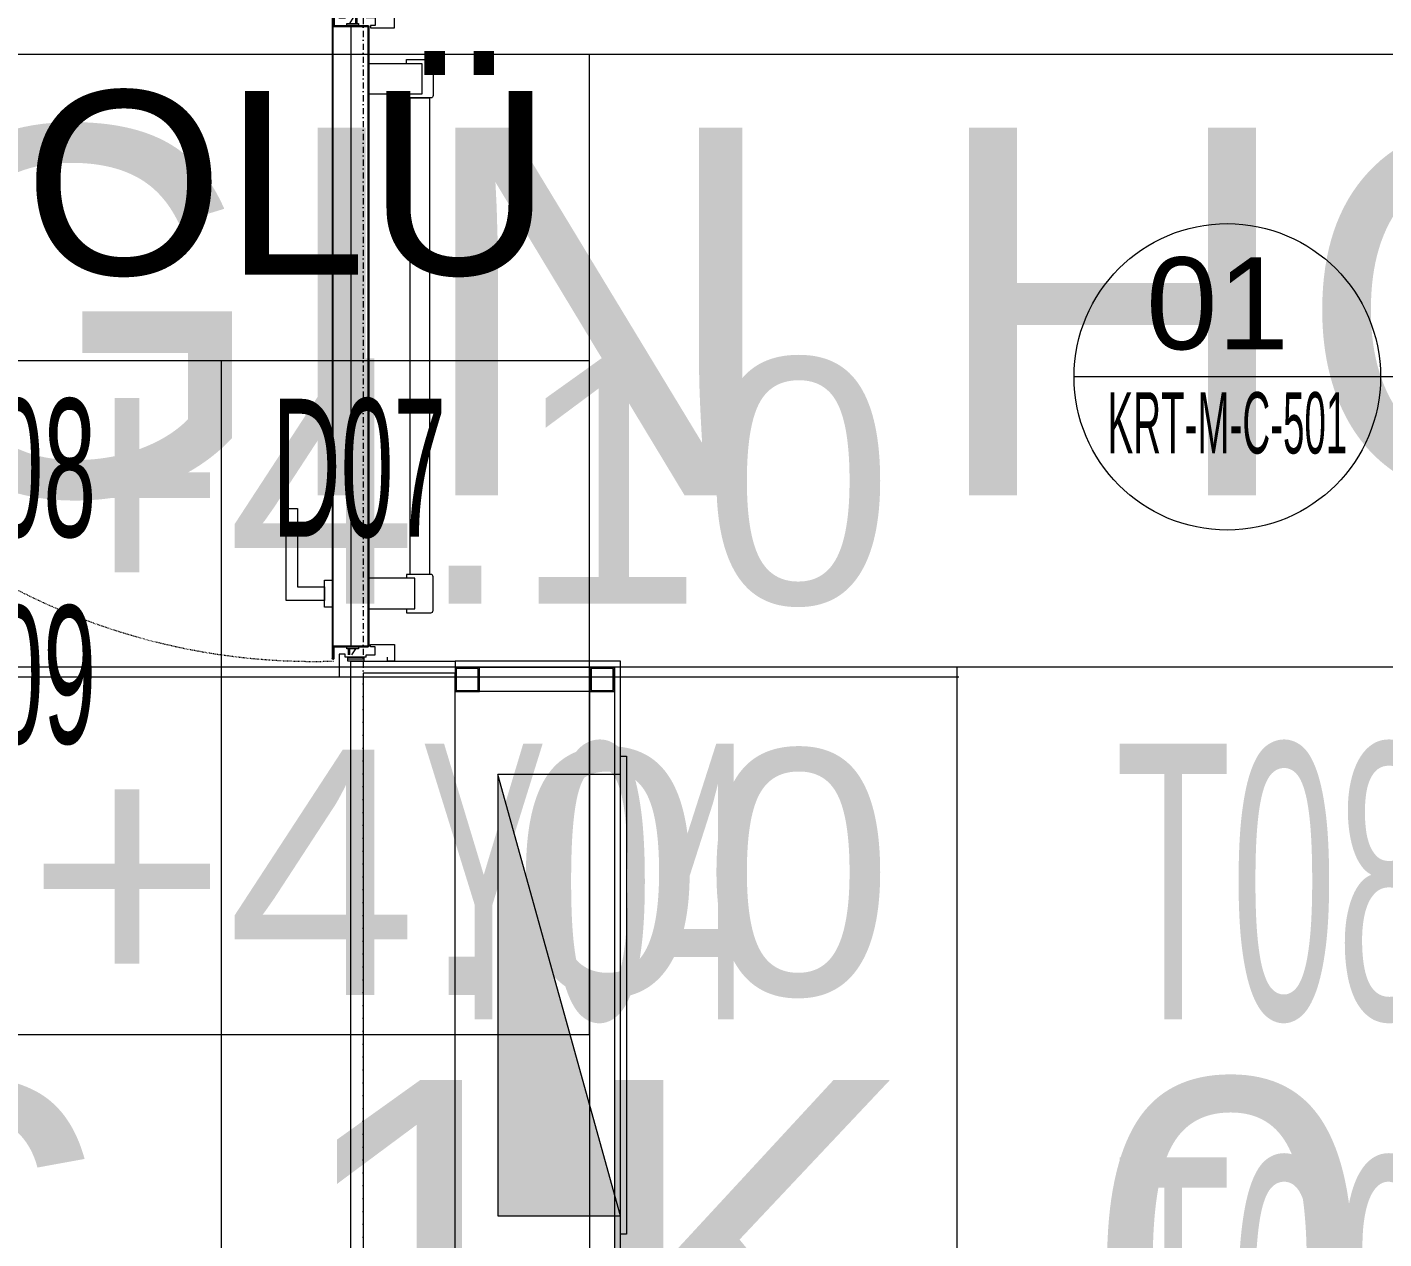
# Model space of a CAD drawing. Extents: x -9058 to 11890, y 0 to 6516.
# Drawn here: x 9060.3 to 9281.6, y 3523.6 to 3721.3 of the extents above; entities that cross this region are included whole.
import ezdxf
from ezdxf.enums import TextEntityAlignment as Align

# ---------------------------------------------------------------- set-up
doc = ezdxf.new("R2010")
doc.units = 0
doc.header["$MEASUREMENT"] = 0
for name, pattern in [('DASHDOT', [1, 0.5, -0.25, 0, -0.25]), ('DOT2', [0.125, 0, -0.125]), ('HIDDEN', [0.375, 0.25, -0.125])]:
    doc.linetypes.add(name, pattern=pattern)
doc.layers.get('0').update_dxf_attribs({"color": 9, "lineweight": 9})
for name, color, linetype, lineweight in [('00', 9, 'Continuous', 9), ('06D', 9, 'Continuous', 9), ('09', 9, 'Continuous', 9), ('10', 9, 'Continuous', 9), ('11', 9, 'Continuous', 9), ('14', 9, 'Continuous', 9), ('20', 9, 'DOT2', 9), ('21', 9, 'Continuous', 9), ('21 @ 20', 9, 'Continuous', 9), ('21_mahal200', 9, 'Continuous', 9), ('21_mahal200 @ 10 (1)', 9, 'Continuous', 9), ('21_mahal200 @ 10 (2)', 9, 'Continuous', 9), ('21_mahal200 @ 20', 9, 'Continuous', 9), ('24', 9, 'DASHDOT', 9), ('32-ekipman', 8, 'Continuous', 9), ('33', 9, 'BATTING', 9), ('40A', 9, 'Continuous', 9)]:
    doc.layers.add(name, color=color, linetype=linetype, lineweight=lineweight)
doc.styles.add('Arial', font='arial.ttf', dxfattribs={"height": 2.5})
doc.styles.add('MuuM_TEXT-STANDART', font='ARIALN.TTF')
doc.linetypes.add('BATTING', pattern='A,0.0001,-0.1,[134,ltypeshp.shx,S=0.1,R=0,X=-0.1,Y=0],-0.2,[134,ltypeshp.shx,S=0.1,R=180,X=0.1,Y=0],-0.1', length=0.4001)

# ---------------------------------------------------------------- blocks, each defined once
blk = doc.blocks.new('p-mek')
at = {"color": 6}
blk.add_lwpolyline([(210.29, -281.08, -0.000027), (210.29, -1029.08, 0.400031)], format="xyb", dxfattribs=at)
blk = doc.blocks.new('0a_roomno2')
blk.add_lwpolyline([(30, -16), (0, -16), (0, 0), (30, 0)], close=True)
for points in [[(0, 0), (30, 0)], [(0, -5), (30, -5)], [(12, -5), (12, -16)], [(18, -5), (18, -16)], [(24, -5), (24, -16)]]:
    blk.add_lwpolyline(points)
at = {"layer": '40A'}
blk.add_lwpolyline([(0, 0), (30, 0)], dxfattribs=at)
at = {"style": 'Arial'}
blk.add_attdef('ODANO', (0, 1.505), '', height=3, dxfattribs=at)
blk.add_attdef('MEKANADI', text='', height=3, dxfattribs=at).set_placement((0.525, -4.75), align=Align.BOTTOM_LEFT)
at = {"style": 'MuuM_TEXT-STANDART', "width": 0.6}
for tag, p in [('YER01', (15, -7)), ('TAVAN01', (20.625, -7)), ('DUVAR01', (26.25, -7)), ('YER02', (15, -10.375)), ('TAVAN02', (20.625, -10.375)), ('DUVAR02', (26.25, -10.375)), ('YER03', (15, -13.75)), ('TAVAN03', (20.625, -13.75)), ('DUVAR03', (26.25, -13.75))]:
    blk.add_attdef(tag, text='', height=2.25, dxfattribs=at).set_placement(p, align=Align.MIDDLE_CENTER)
at = {"style": 'MuuM_TEXT-STANDART'}
blk.add_attdef('M2', text='', height=2.25, dxfattribs=at).set_placement((1.323, -7.805), align=Align.MIDDLE_LEFT)
at = {"style": 'MuuM_TEXT-STANDART', "width": 0.6}
blk.add_attdef('TEMIZTAVANYUKSEKLIGI', text='', height=2.25, dxfattribs=at).set_placement((2.7, -13.162), align=Align.MIDDLE_LEFT)
blk = doc.blocks.new('*U1274')
at = {"layer": '21_mahal200 @ 10 (1)'}
ref = blk.add_blockref('0a_roomno2', (8851.93, 3716.9), dxfattribs=dict(at, xscale=10, yscale=10, zscale=10))
ref.add_attrib('MEKANADI', 'YANGIN HOLÜ', dxfattribs={"layer": '0', "height": 30, "style": 'Arial'}).set_placement((8857.18, 3671.9), align=Align.BOTTOM_LEFT)
ref.add_attrib('TAVAN01', 'T08', dxfattribs={"layer": '0', "height": 22.5, "style": 'MuuM_TEXT-STANDART', "width": 0.6}).set_placement((9058.18, 3649.4), align=Align.MIDDLE_CENTER)
ref.add_attrib('DUVAR01', 'D07', dxfattribs={"layer": '0', "height": 22.5, "style": 'MuuM_TEXT-STANDART', "width": 0.6}).set_placement((9114.43, 3649.4), align=Align.MIDDLE_CENTER)
ref.add_attrib('TAVAN02', 'T09', dxfattribs={"layer": '0', "height": 22.5, "style": 'MuuM_TEXT-STANDART', "width": 0.6}).set_placement((9058.18, 3615.65), align=Align.MIDDLE_CENTER)
at = {"layer": '21_mahal200 @ 10 (2)'}
ref = blk.add_blockref('0a_roomno2', (8851.93, 3716.9), dxfattribs=dict(at, xscale=10, yscale=10, zscale=10))
ref.add_attrib('MEKANADI', 'YANGIN HOLÜ', dxfattribs={"layer": '0', "height": 30, "style": 'Arial'}).set_placement((8857.18, 3671.9), align=Align.BOTTOM_LEFT)
ref.add_attrib('TAVAN01', 'T08', dxfattribs={"layer": '0', "height": 22.5, "style": 'MuuM_TEXT-STANDART', "width": 0.6}).set_placement((9058.18, 3649.4), align=Align.MIDDLE_CENTER)
ref.add_attrib('DUVAR01', 'D07', dxfattribs={"layer": '0', "height": 22.5, "style": 'MuuM_TEXT-STANDART', "width": 0.6}).set_placement((9114.43, 3649.4), align=Align.MIDDLE_CENTER)
ref.add_attrib('TAVAN02', 'T09', dxfattribs={"layer": '0', "height": 22.5, "style": 'MuuM_TEXT-STANDART', "width": 0.6}).set_placement((9058.18, 3615.65), align=Align.MIDDLE_CENTER)
at = {"layer": '21_mahal200 @ 20'}
ref = blk.add_blockref('0a_roomno2', (8851.93, 3716.9), dxfattribs=dict(at, xscale=20, yscale=20, zscale=20))
ref.add_attrib('MEKANADI', 'YANGIN HOLÜ', dxfattribs={"layer": '0', "height": 60, "style": 'Arial'}).set_placement((8862.43, 3626.9), align=Align.BOTTOM_LEFT)
ref.add_attrib('YER01', 'Y04', dxfattribs={"layer": '0', "height": 45, "style": 'MuuM_TEXT-STANDART', "width": 0.6}).set_placement((9151.93, 3581.9), align=Align.MIDDLE_CENTER)
ref.add_attrib('TAVAN01', 'T08', dxfattribs={"layer": '0', "height": 45, "style": 'MuuM_TEXT-STANDART', "width": 0.6}).set_placement((9264.43, 3581.9), align=Align.MIDDLE_CENTER)
ref.add_attrib('TAVAN02', 'T09', dxfattribs={"layer": '0', "height": 45, "style": 'MuuM_TEXT-STANDART', "width": 0.6}).set_placement((9264.43, 3514.4), align=Align.MIDDLE_CENTER)
blk = doc.blocks.new('p-yn_sackasa')
at = {"layer": '10'}
for points in [[(0.6, 3), (1, 3), (1, 4.5), (2.3, 4.5), (2.3, 3.7), (2.7, 3.7), (2.7, 7.6), (0, 7.6), (0, 6.5), (0.6, 6.5)], [(0.6, 3), (0.6, -0.4), (1.1, -0.4), (1.1, -1.4), (-2.6, -1.4), (-2.6, 0.5), (-2, 0.5)], [(0, 0), (0.6, 0), (0.6, 2.6), (0, 2.6), (0, 0)], [(0.3, 2.6), (0.3, 0)]]:
    blk.add_lwpolyline(points, dxfattribs=at)
blk = doc.blocks.new('K-YN-015')
at = {"layer": '06D'}
for points in [[(22.5, 9.56), (21.87, 9.56), (21.87, 13.56, -0.414214), (22.25, 13.93), (27.75, 13.93, -0.414214), (28.12, 13.56), (28.12, 9.56), (27.5, 9.56)], [(111.5, 9.56), (112.12, 9.56), (112.12, 13.56, 0.414214), (111.75, 13.93), (106.25, 13.93, 0.414214), (105.87, 13.56), (105.87, 9.56), (106.5, 9.56)]]:
    blk.add_lwpolyline(points, format="xyb", dxfattribs=at)
for points in [[(105.87, 13.31), (28.12, 13.31), (28.12, 10.18), (105.87, 10.18)], [(111.5, 12.06), (106.5, 12.06), (106.5, 3.44), (111.5, 3.44)], [(22.5, 10.94), (27.5, 10.94), (27.5, 3.44), (22.5, 3.44)]]:
    blk.add_lwpolyline(points, close=True, dxfattribs=at)
for points in [[(22.8, -2.56), (22.8, -3.81), (27.2, -3.81), (27.2, -2.56), (22.8, -2.56)], [(23.87, -3.81), (23.87, -10.06), (38.87, -10.06), (38.87, -8.19), (26.12, -8.19), (26.12, -8.19), (26.12, -3.81), (23.87, -3.81)]]:
    blk.add_lwpolyline(points, dxfattribs=at)
at = {"layer": '10', "ltscale": 10}
for p, q in [((16.3, -2.19), (16.3, 3.34)), ((117.6, 3.44), (16.4, 3.44)), ((117.5, 3.29), (16.45, 3.29)), ((16.45, -2.29), (16.45, 3.29)), ((117.55, -2.29), (117.55, 3.24)), ((117.7, -2.19), (117.7, 3.34)), ((15, 0.68), (16, 1.33)), ((15, 0.68), (16, 1.33)), ((16, 0.28), (15, 0.28)), ((16, 0.28), (15, 0.28)), ((16, 0.08), (15, 0.08)), ((16, 0.08), (15, 0.08)), ((16, 1.76), (16, 1.33)), ((16.3, 1.76), (16, 1.76)), ((16, 1.76), (16, 1.33)), ((16.3, 1.76), (16, 1.76)), ((16, 1.33), (16, -0.17)), ((16, 1.33), (16, -0.17)), ((16.3, 1.33), (16.3, 1.76)), ((16.3, 1.33), (16.3, 1.76)), ((16.3, -0.17), (16.3, 1.33)), ((16.3, -0.17), (16.3, 1.33)), ((117.7, 1.76), (117.7, 0.26)), ((118, 1.76), (117.7, 1.76)), ((117.7, 0.26), (117.7, -0.17)), ((118, 0.26), (118, 1.76)), ((118, 1.51), (119, 1.51)), ((118, 1.31), (119, 1.31)), ((119, 0.91), (118, 0.26)), ((118, -0.17), (118, 0.26)), ((16, -0.17), (16.3, -0.17)), ((16, -0.17), (16.3, -0.17)), ((117.7, -0.17), (118, -0.17)), ((120.84, -2), (120.84, -2.43)), ((120.84, -2), (120.84, -2.43)), ((121.05, -2), (121.05, -2.43)), ((121.05, -2), (121.05, -2.43)), ((121.22, -2.16), (121.05, -2.16)), ((121.22, -2.16), (121.05, -2.16)), ((121.22, -2.16), (121.22, -2.29)), ((121.22, -2.16), (121.22, -2.29)), ((14.3, -2.46), (14.3, -2.34)), ((14.4, -2.24), (16.25, -2.24)), ((119.6, -2.56), (14.4, -2.56)), ((14.45, -2.41), (14.45, -2.39)), ((14.45, -2.39), (16.35, -2.39)), ((119.54, -2.41), (14.45, -2.41)), ((119.54, -2.39), (117.65, -2.39)), ((119.6, -2.24), (117.75, -2.24)), ((119.55, -2.41), (119.55, -2.39)), ((119.7, -2.46), (119.7, -2.34)), ((121.6, -2.73), (121.73, -2.62)), ((121.6, -2.73), (121.73, -2.62))]:
    blk.add_line(p, q, dxfattribs=at)
blk.add_circle((120.95, -3.26), 0.843, dxfattribs=at)
blk.add_circle((120.95, -3.26), 0.843, dxfattribs=at)
for centre, radius, start, end in [((16.44, 3.3), 0.141, 104.9271, 165.0729), ((117.5, 3.24), 0.05, 0, 90), ((117.6, 3.34), 0.1, 0, 90), ((16.25, -2.19), 0.05, 270, 0), ((117.75, -2.19), 0.05, 180, 270), ((120.42, -2.26), 0.302, 285.5524, 60.0315), ((120.42, -2.26), 0.302, 285.5524, 60.0315), ((120.42, -2.26), 0.428, 336.352, 37.621), ((120.42, -2.26), 0.428, 336.352, 37.621), ((14.4, -2.34), 0.1, 90, 180), ((14.4, -2.46), 0.1, 180, 270), ((14.45, -2.39), 0.005, 90, 180), ((14.45, -2.41), 0.005, 180, 270), ((16.35, -2.29), 0.1, 270, 0), ((117.65, -2.29), 0.1, 180, 270), ((119.54, -2.39), 0.005, 0, 90), ((119.54, -2.41), 0.005, 270, 360), ((119.6, -2.34), 0.1, 0, 90), ((119.6, -2.46), 0.1, 270, 0), ((120.95, -3.26), 1.01, 39.4092, 74.2861), ((120.95, -3.26), 1.01, 39.4092, 74.2861)]:
    blk.add_arc(centre, radius, start, end, dxfattribs=at)
at = {"layer": '20'}
blk.add_lwpolyline([(119.7, -2.35), (119.7, -111.8, -0.421209), (13.92, -2.35, 1)], format="xyb", dxfattribs=at)
at = {"layer": '33', "ltscale": 0.25}
blk.add_lwpolyline([(117.55, 0.48), (16.45, 0.48)], dxfattribs=at)
blk.add_blockref('p-yn_sackasa', (14, 0))
at = {"xscale": -1}
blk.add_blockref('p-yn_sackasa', (120, 0), dxfattribs=at)
blk = doc.blocks.new('0_detailbox1')
blk.add_lwpolyline([(10.411, -2.5), (7.911, 0), (-5, 0)])
blk.add_circle((0, 0), 5)
at = {"style": 'Arial'}
blk.add_attdef('DETAYADI', text='', height=3, dxfattribs=at).set_placement((0, 0), align=Align.BOTTOM_CENTER)
blk.add_attdef('PAFTAADI', text='', height=2, dxfattribs=at).set_placement((0, -0.5), align=Align.TOP_CENTER)
blk = doc.blocks.new('*U1281')
at = {"layer": '21_mahal200 @ 20'}
ref = blk.add_blockref('0a_roomno2', (8879.22, 3454.43), dxfattribs=dict(at, xscale=20, yscale=20, zscale=20))
ref.add_attrib('ODANO', ' PRS-1K-07', (8879.22, 3489.53), dxfattribs={"layer": '0', "height": 60, "style": 'Arial'})
blk = doc.blocks.new('p-krt-yangindolabi_vw')
at = {"layer": '09'}
h = blk.add_hatch(color=252, dxfattribs=at)
h.dxf.hatch_style = 1
h.paths.add_polyline_path([(0, 20), (-72, 0), (0, 0)])
for points in [[(-72, 20), (-75, 20), (-75, 21), (3, 21), (3, 20)], [(-72, 0), (0, 0), (0, 20), (-72, 20)], [(0, 20), (-72, 0), (0, 0)]]:
    blk.add_lwpolyline(points, close=True)
blk = doc.blocks.new('0a_elevationtarget-p')
blk.add_lwpolyline([(16.605, 0), (-4, 0)])
at = {"style": 'Arial'}
blk.add_attdef('BITMISKOT', text='', height=2, dxfattribs=at).set_placement((4.5, 0), align=Align.BOTTOM_LEFT)
blk.add_attdef('KABAKOT', text='', height=2, dxfattribs=at).set_placement((4.5, -0.592), align=Align.TOP_LEFT)
blk = doc.blocks.new('*U1283')
at = {"layer": '21 @ 20', "xscale": 20, "yscale": 20, "zscale": 20}
blk.add_blockref('0a_elevationtarget-p', (8880.17, 3615.23), dxfattribs=at).add_auto_attribs({'BITMISKOT': 'BK +4.10', 'KABAKOT': 'KK +4.00'})

msp = doc.modelspace()

# ---------------------------------------------------------------- linework, layer by layer
at = {"layer": '00'}
msp.add_lwpolyline([(9130.06, 3505.87), (9130.06, 3505.87), (9130.06, 3615.87), (9115.06, 3615.87), (9115.06, 3505.87), (9100.06, 3505.87), (9100.06, 3490.87), (9115.06, 3490.87)], dxfattribs=at)
at = {"layer": '06D'}
msp.add_lwpolyline([(9152.06, 3505.87), (9152.06, 3612.87), (9130.06, 3612.87)], dxfattribs=at)
at = {"layer": '10'}
for points in [[(9130.06, 3612.87), (9134.06, 3612.87), (9134.06, 3616.87), (9130.06, 3616.87)], [(9130.26, 3613.07), (9133.86, 3613.07), (9133.86, 3616.67), (9130.26, 3616.67)], [(9152.06, 3612.87), (9156.06, 3612.87), (9156.06, 3616.87), (9152.06, 3616.87)], [(9152.26, 3613.07), (9155.86, 3613.07), (9155.86, 3616.67), (9152.26, 3616.67)]]:
    msp.add_lwpolyline(points, close=True, dxfattribs=at)
at = {"layer": '11'}
msp.add_lwpolyline([(9130.06, 3617.87), (9130.06, 3616.87), (9156.06, 3616.87), (9156.06, 3505.87), (9157.06, 3505.87), (9157.06, 3617.87), (9130.06, 3617.87)], dxfattribs=at)
at = {"layer": '14'}
msp.add_lwpolyline([(9157.06, 3763.87), (9157.06, 3723.87), (9093.06, 3723.87), (9093.06, 3763.87), (8847.06, 3763.87), (8847.06, 3507.87), (8992.06, 3507.87), (8992.06, 3488.87), (8847.06, 3488.87), (8847.06, 3488.87), (8847.06, 3488.87), (8847.06, 2957.87), (9113.06, 2957.87), (9113.06, 3488.87), (9098.06, 3488.87), (9098.06, 3507.87), (9113.06, 3507.87), (9113.06, 3617.87), (9130.06, 3617.87)], dxfattribs=at)
at = {"layer": '24', "ltscale": 2}
msp.add_lwpolyline([(9115.06, 4008.37), (9115.06, 160.84)], dxfattribs=at)

# ---------------------------------------------------------------- block references
at = {"layer": '06D'}
msp.add_blockref('p-mek', (7675.06, 3723.87), dxfattribs=at)
at = {"layer": '10', "xscale": -1, "rotation": 270}
msp.add_blockref('K-YN-015', (9112.56, 3603.87), dxfattribs=at)
at = {"layer": '21'}
ref = msp.add_blockref('0_detailbox1', (9256.05, 3664.23), dxfattribs=dict(at, xscale=5, yscale=5, zscale=5))
ref.add_attrib('DETAYADI', '01', dxfattribs={"layer": '0', "height": 15, "style": 'Arial'}).set_placement((9254.45, 3664.23), align=Align.BOTTOM_CENTER)
ref.add_attrib('PAFTAADI', 'KRT-M-C-501', dxfattribs={"layer": '0', "height": 10, "style": 'Arial', "width": 0.45}).set_placement((9256.07, 3661.73), align=Align.TOP_CENTER)
at = {"layer": '21', "color": 6, "linetype": 'HIDDEN'}
msp.add_blockref('*U1283', (0, 0), dxfattribs=at)
at = {"layer": '21_mahal200', "color": 6, "linetype": 'HIDDEN'}
for name in ['*U1274', '*U1281']:
    msp.add_blockref(name, (0, 0), dxfattribs=at)
at = {"layer": '32-ekipman', "rotation": 270}
msp.add_blockref('p-krt-yangindolabi_vw', (9137.06, 3527.37), dxfattribs=at)

doc.saveas('drawing.dxf')
